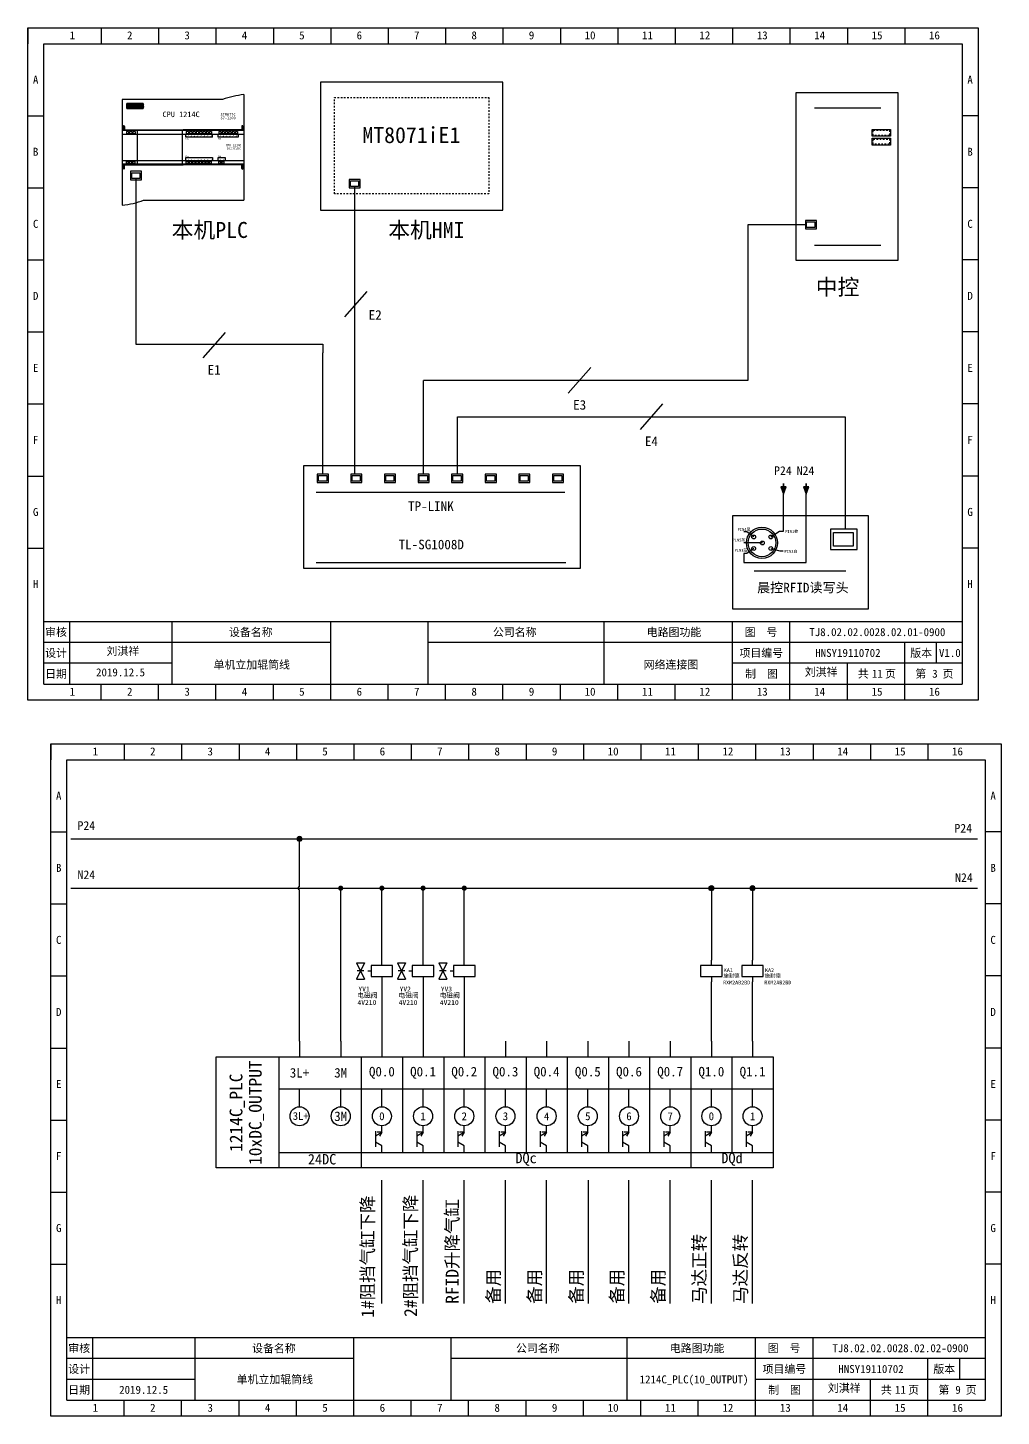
# Model space of a CAD drawing. Header units: millimetres. Extents: x 2035 to 3883, y 1511 to 1945.
# Drawn here: x 2655.9 to 2960.1, y 1511.7 to 1945.4 of the extents above; entities that cross this region are included whole.
import ezdxf
from ezdxf.enums import TextEntityAlignment as Align

# ---------------------------------------------------------------- set-up
doc = ezdxf.new("R2010")
doc.units = ezdxf.units.MM
doc.linetypes.add('EPL_DASH', pattern=[1, 0.5, -0.5])
doc.layers.add('0 @ 1', color=7, linetype='Continuous')
for name, color, linetype, lineweight in [('EPLAN110', 6, 'Continuous', 35), ('EPLAN300', 5, 'Continuous', 25), ('EPLAN311', 1, 'Continuous', 25)]:
    doc.layers.add(name, color=color, linetype=linetype, lineweight=lineweight)
doc.styles.get("Standard").update_dxf_attribs({"font": 'arial.ttf'})
doc.styles.add('宋体', font='')
doc.styles.get('宋体').set_extended_font_data('宋体')

# ---------------------------------------------------------------- blocks, each defined once
blk = doc.blocks.new('*U89')
blk.add_line((-2.5, 0), (2.5, 0))
blk = doc.blocks.new('*U90')
at = {"color": 0, "linetype": 'ByBlock', "lineweight": -2, "transparency": 16777216}
for p in [(0, 0), (0, -22.5), (0, -45), (0, -67.5), (0, -90), (0, -112.5), (0, -135)]:
    blk.add_blockref('*U89', p, dxfattribs=at)
blk = doc.blocks.new('*U91')
blk.add_line((-2.5, 0), (2.5, 0))
blk = doc.blocks.new('*U92')
at = {"color": 0, "linetype": 'ByBlock', "lineweight": -2, "transparency": 16777216}
for p in [(0, 0), (0, -22.5), (0, -45), (0, -67.5), (0, -90), (0, -112.5), (0, -135)]:
    blk.add_blockref('*U91', p, dxfattribs=at)
blk = doc.blocks.new('制图图框')
for p, q in [((-2700.08, 789.32), (-2403.08, 789.32)), ((-2700.08, 579.32), (-2700.08, 789.32)), ((-2700.08, 789.32), (-2700.08, 784.32)), ((-2700.08, 789.32), (-2695.08, 789.32)), ((-2677.15, 789.32), (-2677.15, 784.32)), ((-2659.21, 789.32), (-2659.21, 784.32)), ((-2641.27, 789.32), (-2641.27, 784.32)), ((-2623.33, 789.32), (-2623.33, 784.32)), ((-2605.4, 789.32), (-2605.4, 784.32)), ((-2587.46, 789.32), (-2587.46, 784.32)), ((-2569.52, 789.32), (-2569.52, 784.32)), ((-2551.58, 789.32), (-2551.58, 784.32)), ((-2533.65, 789.32), (-2533.65, 784.32)), ((-2515.71, 789.32), (-2515.71, 784.32)), ((-2497.77, 789.32), (-2497.77, 784.32)), ((-2479.83, 789.32), (-2479.83, 784.32)), ((-2461.9, 789.32), (-2461.9, 784.32)), ((-2443.96, 789.32), (-2443.96, 784.32)), ((-2426.02, 789.32), (-2426.02, 784.32)), ((-2403.08, 789.32), (-2403.08, 579.32)), ((-2403.08, 789.32), (-2403.08, 784.32)), ((-2695.08, 784.32), (-2408.08, 784.32)), ((-2695.08, 584.32), (-2695.08, 784.32)), ((-2408.08, 784.32), (-2408.08, 584.32)), ((-2408.08, 603.82), (-2695.08, 603.82)), ((-2687.08, 603.82), (-2687.08, 584.32)), ((-2655.08, 603.82), (-2655.08, 584.32)), ((-2655.08, 603.82), (-2655.08, 584.32)), ((-2605.4, 579.32), (-2605.4, 603.82)), ((-2575.08, 603.82), (-2575.08, 584.32)), ((-2575.08, 603.82), (-2575.08, 584.32)), ((-2575.08, 603.82), (-2575.08, 584.32)), ((-2520.08, 603.82), (-2520.08, 584.32)), ((-2479.83, 579.32), (-2479.83, 603.82)), ((-2461.9, 579.32), (-2461.9, 603.82)), ((-2655.08, 597.32), (-2695.08, 597.32)), ((-2605.4, 597.32), (-2655.08, 597.32)), ((-2408.08, 597.32), (-2575.08, 597.32)), ((-2426.02, 579.32), (-2426.02, 597.32)), ((-2416.18, 597.32), (-2416.18, 590.82)), ((-2655.08, 590.82), (-2695.08, 590.82)), ((-2408.08, 590.82), (-2479.83, 590.82)), ((-2443.96, 579.32), (-2443.96, 590.82)), ((-2695.08, 584.32), (-2408.08, 584.32)), ((-2677.15, 579.32), (-2677.15, 584.32)), ((-2659.21, 579.32), (-2659.21, 584.32)), ((-2641.27, 579.32), (-2641.27, 584.32)), ((-2623.33, 579.32), (-2623.33, 584.32)), ((-2587.46, 579.32), (-2587.46, 584.32)), ((-2569.52, 579.32), (-2569.52, 584.32)), ((-2551.58, 579.32), (-2551.58, 584.32)), ((-2533.65, 579.32), (-2533.65, 584.32)), ((-2515.71, 579.32), (-2515.71, 584.32)), ((-2497.77, 579.32), (-2497.77, 584.32)), ((-2403.08, 579.32), (-2700.08, 579.32))]:
    blk.add_line(p, q)
blk.add_blockref('*U90', (-2697.58, 761.82))
at = {"xscale": -1}
blk.add_blockref('*U92', (-2405.58, 761.82), dxfattribs=at)
at = {"style": '宋体'}
for s, p in [('1', (-2687.01, 785.71)), ('2', (-2669.07, 785.71)), ('3', (-2651.13, 785.71)), ('4', (-2633.2, 785.71)), ('5', (-2615.26, 785.71)), ('6', (-2597.32, 785.71)), ('7', (-2579.38, 785.71)), ('8', (-2561.45, 785.71)), ('9', (-2543.51, 785.71)), ('10', (-2526.07, 785.71)), ('11', (-2508.13, 785.71)), ('12', (-2490.2, 785.71)), ('13', (-2472.26, 785.71)), ('14', (-2454.32, 785.71)), ('15', (-2436.38, 785.71)), ('16', (-2418.45, 785.71)), ('A', (-2698.47, 771.84)), ('A', (-2406.47, 771.84)), ('B', (-2698.47, 749.34)), ('B', (-2406.47, 749.34)), ('C', (-2698.47, 726.84)), ('C', (-2406.47, 726.84)), ('D', (-2698.47, 704.34)), ('D', (-2406.47, 704.34)), ('E', (-2698.47, 681.84)), ('E', (-2406.47, 681.84)), ('F', (-2698.47, 659.34)), ('F', (-2406.47, 659.34)), ('G', (-2698.47, 636.84)), ('G', (-2406.47, 636.84)), ('H', (-2698.47, 614.34)), ('H', (-2406.47, 614.34)), ('审核', (-2694.65, 599.29)), ('设备名称', (-2637.2, 599.28)), ('公司名称', (-2554.73, 599.29)), ('电路图功能', (-2506.66, 599.29)), ('图  号', (-2476.05, 599.3)), ('设计', (-2694.66, 592.79)), ('项目编号', (-2477.68, 592.79)), ('版本', (-2424.3, 592.79)), ('日期', (-2694.66, 586.29)), ('制  图', (-2475.91, 586.28)), ('共   页', (-2440.72, 586.31)), ('第   页', (-2422.72, 586.3)), ('1', (-2687.01, 580.71)), ('2', (-2669.07, 580.71)), ('3', (-2651.13, 580.71)), ('4', (-2633.2, 580.71)), ('5', (-2615.26, 580.71)), ('6', (-2597.32, 580.71)), ('7', (-2579.38, 580.71)), ('8', (-2561.45, 580.71)), ('9', (-2543.51, 580.71)), ('10', (-2526.07, 580.71)), ('11', (-2508.13, 580.71)), ('12', (-2490.2, 580.71)), ('13', (-2472.26, 580.71)), ('14', (-2454.32, 580.71)), ('15', (-2436.38, 580.71)), ('16', (-2418.45, 580.71))]:
    blk.add_text(s, height=2.5, dxfattribs=at).set_placement(p)
blk = doc.blocks.new('*U75')
blk.add_line((0, 2.475), (0, -2.475))
blk = doc.blocks.new('*U76')
at = {"color": 0, "linetype": 'ByBlock', "lineweight": -2, "transparency": 16777216}
for p in [(0, 0), (12.87, 0), (25.74, 0), (38.61, 0), (51.48, 0), (64.35, 0), (77.22, 0), (90.09, 0), (102.96, 0), (115.83, 0), (128.7, 0), (141.57, 0)]:
    blk.add_blockref('*U75', p, dxfattribs=at)
blk = doc.blocks.new('*U77')
for p, q in [((-0.99, 2.55), (-0.99, -2.4)), ((-0.99, 1.06), (0.99, 2.2)), ((0.99, 2.2), (-0.5, 2.2)), ((0.99, 2.2), (0.25, 0.92)), ((0.99, 2.2), (0.99, 4.18)), ((0.99, -2.05), (-0.99, -0.92)), ((0.99, -4.18), (0.99, -2.05))]:
    blk.add_line(p, q)
blk = doc.blocks.new('*U78')
at = {"color": 0, "linetype": 'ByBlock', "lineweight": -2, "transparency": 16777216}
for p in [(0, 0), (12.87, 0), (25.74, 0), (38.61, 0), (51.48, 0), (64.35, 0), (77.22, 0), (90.09, 0), (102.96, 0)]:
    blk.add_blockref('*U77', p, dxfattribs=at)
blk = doc.blocks.new('继电器线圈')
at = {"color": 5, "linetype": 'Continuous', "lineweight": 25}
for p, q in [((0, 4.2), (0, 5.6)), ((0, 1.4), (0, 0))]:
    blk.add_line(p, q, dxfattribs=at)
blk.add_lwpolyline([(-2.8, 1.4), (2.8, 1.4), (2.8, 4.2), (-2.8, 4.2)], close=True, dxfattribs=at)
at = {"color": 0, "style": '宋体'}
for tag, p in [('01', (0.42, 4.87)), ('02', (0.42, -0.54)), ('04', (0.65, -7)), ('05', (0.65, -9.16))]:
    blk.add_attdef(tag, p, '', height=1.26, dxfattribs=at)
at = {"color": 5, "style": '宋体'}
blk.add_attdef('03', (0.42, -4.85), '', height=1.75, dxfattribs=at)
blk = doc.blocks.new('单控电磁阀')
at = {"layer": 'EPLAN300', "color": 5, "linetype": 'Continuous', "lineweight": 25}
for p, q in [((0, -1.4), (0, 0)), ((0, -4.2), (0, -5.6))]:
    blk.add_line(p, q, dxfattribs=at)
at = {"layer": 'EPLAN300', "color": 5, "linetype": 'Continuous', "lineweight": 25, "ltscale": 4}
for p, q in [((-6.65, -0.7), (-4.55, -4.9)), ((-6.65, -0.7), (-4.55, -0.7)), ((-4.55, -0.7), (-6.65, -4.9)), ((-4.725, -2.8), (-6.475, -2.8)), ((-3.675, -2.8), (-2.8, -2.8)), ((-6.65, -4.9), (-4.55, -4.9))]:
    blk.add_line(p, q, dxfattribs=at)
blk.add_lwpolyline([(2.8, -1.4), (-2.8, -1.4), (-2.8, -4.2), (2.8, -4.2)], close=True, dxfattribs=at)
at = {"color": 5}
blk.add_attdef('17_20010', text='', height=1.7535, dxfattribs=at).set_placement((4.2, -2.97535), align=Align.MIDDLE_LEFT)
blk = doc.blocks.new('*U67')
for p, q in [((-1.74, 1.32), (-1.74, -1.32)), ((1.74, 1.32), (-1.74, 1.32)), ((-1.36, 0.88), (1.21, 0.88)), ((-1.36, -0.89), (-1.36, 0.88)), ((1.21, 0.88), (1.21, -0.89)), ((1.74, -1.32), (1.74, 1.32)), ((-1.74, -1.32), (1.74, -1.32)), ((1.21, -0.89), (-1.36, -0.89))]:
    blk.add_line(p, q)
blk = doc.blocks.new('*U68')
at = {"color": 0, "linetype": 'ByBlock', "lineweight": -2, "transparency": 16777216}
for p in [(0, 0), (10.5, 0), (21, 0), (31.5, 0), (42, 0), (52.5, 0), (63, 0), (73.5, 0)]:
    blk.add_blockref('*U67', p, dxfattribs=at)
blk = doc.blocks.new('箭头下')
at = {"layer": 'EPLAN311', "linetype": 'Continuous', "lineweight": 25, "ltscale": 4}
blk.add_hatch(color=1, dxfattribs=at).paths.add_polyline_path([(-0.7, -0.875), (0, -2.8), (0.7, -0.875)], flags=0)
at = {"layer": 'EPLAN311', "color": 1, "linetype": 'Continuous', "lineweight": 25, "ltscale": 4}
blk.add_line((0, 0), (0, -0.875), dxfattribs=at)
blk.add_lwpolyline([(-0.7, -0.875), (0, -2.8), (0.7, -0.875)], close=True, dxfattribs=at)
at = {"color": 5}
blk.add_attdef('70_20010', text='', height=1.7535, dxfattribs=at).set_placement((0, -3.8507), align=Align.TOP_CENTER)

msp = doc.modelspace()

# ---------------------------------------------------------------- hatches: boundary and pattern name
at = {"layer": '0 @ 1'}
h = msp.add_hatch(dxfattribs=at)
h.set_pattern_fill('ANGLE', color=134, scale=0.24192)
h.set_pattern_definition([(0, (2216.972, 2300.2815), (0, 1.689811), [1.2289536, -0.4608576]), (90, (2216.972, 2300.2815), (-1.689811, 1e-16), [1.2289536, -0.4608576])])
h.paths.add_polyline_path([(2686.84, 1920.13), (2691.99, 1920.13), (2691.99, 1921.75), (2686.84, 1921.75)])
h.paths.add_polyline_path([(2686.86, 1920.19), (2692.15, 1920.19), (2692.15, 1921.61), (2686.86, 1921.61)], flags=9)
h = msp.add_hatch(color=134, dxfattribs=at)
h.dxf.hatch_style = 1
h.paths.add_polyline_path([(2686.84, 1921.75), (2686.84, 1920.13), (2691.99, 1920.13), (2691.99, 1921.75)])
h.paths.add_polyline_path([(2686.86, 1920.19), (2692.15, 1920.19), (2692.15, 1921.61), (2686.86, 1921.61)], flags=9)
at = {"layer": 'EPLAN311', "linetype": 'ByBlock', "lineweight": 15, "ltscale": 4}
h = msp.add_hatch(color=0, dxfattribs=at)
edge = h.paths.add_edge_path()
edge.add_arc((2740.82, 1692.02), 0.81, 0, 360)
h = msp.add_hatch(color=0, dxfattribs=at)
edge = h.paths.add_edge_path()
edge.add_arc((2753.69, 1676.63), 0.81, 0, 360)
h = msp.add_hatch(color=0, dxfattribs=at)
edge = h.paths.add_edge_path()
edge.add_arc((2766.56, 1676.63), 0.81, 0, 360)
h = msp.add_hatch(color=0, dxfattribs=at)
edge = h.paths.add_edge_path()
edge.add_arc((2779.43, 1676.63), 0.81, 0, 360)
h = msp.add_hatch(color=0, dxfattribs=at)
edge = h.paths.add_edge_path()
edge.add_arc((2792.3, 1676.63), 0.81, 0, 360)
h = msp.add_hatch(color=0, dxfattribs=at)
edge = h.paths.add_edge_path()
edge.add_arc((2869.52, 1676.62), 0.81, 0, 360)
h = msp.add_hatch(color=0, dxfattribs=at)
edge = h.paths.add_edge_path()
edge.add_arc((2882.39, 1676.62), 0.81, 0, 360)

# ---------------------------------------------------------------- linework, layer by layer
for p, q in [((2747.35, 1928.32), (2747.35, 1888.39)), ((2804.39, 1928.32), (2747.35, 1928.32)), ((2804.39, 1888.39), (2804.39, 1928.32)), ((2685.42, 1922.94), (2685.42, 1889.93)), ((2716.75, 1922.94), (2685.42, 1922.94)), ((2686.84, 1921.75), (2686.84, 1920.13)), ((2691.99, 1921.75), (2686.84, 1921.75)), ((2691.99, 1920.13), (2691.99, 1921.75)), ((2723.44, 1924.49), (2723.44, 1891.49)), ((2895.94, 1925.05), (2895.94, 1872.78)), ((2927.91, 1925.05), (2895.94, 1925.05)), ((2927.91, 1872.78), (2927.91, 1925.05)), ((2686.84, 1920.13), (2691.99, 1920.13)), ((2901.75, 1920.33), (2922.46, 1920.33)), ((2723.44, 1913.25), (2685.42, 1913.25)), ((2685.74, 1914.56), (2685.74, 1913.25)), ((2686.08, 1914.56), (2686.08, 1913.46)), ((2686.08, 1913.46), (2704.43, 1913.46)), ((2687.4, 1912.99), (2686.71, 1912.99)), ((2686.71, 1912.99), (2686.71, 1912.3)), ((2687.4, 1912.99), (2687.4, 1912.3)), ((2688.43, 1912.99), (2687.74, 1912.99)), ((2687.74, 1912.99), (2687.74, 1912.3)), ((2688.43, 1912.99), (2688.43, 1912.3)), ((2689.47, 1912.99), (2688.78, 1912.99)), ((2688.78, 1912.99), (2688.78, 1912.3)), ((2689.47, 1912.99), (2689.47, 1912.3)), ((2690.11, 1913.46), (2690.11, 1902.52)), ((2704.12, 1913.46), (2704.12, 1902.52)), ((2722.77, 1913.46), (2704.43, 1913.46)), ((2706.1, 1912.99), (2705.41, 1912.99)), ((2705.41, 1912.99), (2705.41, 1912.3)), ((2706.1, 1912.99), (2706.1, 1912.3)), ((2707.14, 1912.99), (2706.45, 1912.99)), ((2706.45, 1912.99), (2706.45, 1912.3)), ((2707.14, 1912.99), (2707.14, 1912.3)), ((2708.18, 1912.99), (2707.48, 1912.99)), ((2707.48, 1912.99), (2707.48, 1912.3)), ((2708.18, 1912.99), (2708.18, 1912.3)), ((2709.21, 1912.99), (2708.52, 1912.99)), ((2708.52, 1912.99), (2708.52, 1912.3)), ((2709.21, 1912.99), (2709.21, 1912.3)), ((2710.25, 1912.99), (2709.56, 1912.99)), ((2709.56, 1912.99), (2709.56, 1912.3)), ((2710.25, 1912.99), (2710.25, 1912.3)), ((2711.29, 1912.99), (2710.59, 1912.99)), ((2710.59, 1912.99), (2710.59, 1912.3)), ((2711.29, 1912.99), (2711.29, 1912.3)), ((2712.32, 1912.99), (2711.63, 1912.99)), ((2711.63, 1912.99), (2711.63, 1912.3)), ((2712.32, 1912.99), (2712.32, 1912.3)), ((2713.36, 1912.99), (2712.67, 1912.99)), ((2712.67, 1912.99), (2712.67, 1912.3)), ((2713.36, 1912.99), (2713.36, 1912.3)), ((2716.27, 1912.99), (2715.58, 1912.99)), ((2715.58, 1912.99), (2715.58, 1912.3)), ((2716.27, 1912.99), (2716.27, 1912.3)), ((2717.31, 1912.99), (2716.62, 1912.99)), ((2716.62, 1912.99), (2716.62, 1912.3)), ((2717.31, 1912.99), (2717.31, 1912.3)), ((2718.35, 1912.99), (2717.66, 1912.99)), ((2717.66, 1912.99), (2717.66, 1912.3)), ((2718.35, 1912.99), (2718.35, 1912.3)), ((2719.39, 1912.99), (2718.69, 1912.99)), ((2718.69, 1912.99), (2718.69, 1912.3)), ((2719.39, 1912.99), (2719.39, 1912.3)), ((2720.42, 1912.99), (2719.73, 1912.99)), ((2719.73, 1912.99), (2719.73, 1912.3)), ((2720.42, 1912.99), (2720.42, 1912.3)), ((2721.46, 1912.99), (2720.77, 1912.99)), ((2720.77, 1912.99), (2720.77, 1912.3)), ((2721.46, 1912.99), (2721.46, 1912.3)), ((2722.77, 1914.56), (2722.77, 1913.46)), ((2723.12, 1914.56), (2723.12, 1913.25)), ((2919.78, 1913.63), (2925.5, 1913.63)), ((2919.78, 1911.49), (2919.78, 1913.63)), ((2925.5, 1913.63), (2925.5, 1911.49)), ((2685.42, 1912.13), (2723.44, 1912.13)), ((2686.71, 1912.3), (2687.4, 1912.3)), ((2687.74, 1912.3), (2688.43, 1912.3)), ((2688.78, 1912.3), (2689.47, 1912.3)), ((2705.26, 1911.19), (2705.26, 1912.13)), ((2713.58, 1911.19), (2705.26, 1911.19)), ((2705.41, 1912.3), (2706.1, 1912.3)), ((2706.45, 1912.3), (2707.14, 1912.3)), ((2707.48, 1912.3), (2708.18, 1912.3)), ((2708.52, 1912.3), (2709.21, 1912.3)), ((2709.56, 1912.3), (2710.25, 1912.3)), ((2710.59, 1912.3), (2711.29, 1912.3)), ((2711.63, 1912.3), (2712.32, 1912.3)), ((2712.67, 1912.3), (2713.36, 1912.3)), ((2713.58, 1911.19), (2713.58, 1912.13)), ((2715.36, 1911.19), (2715.36, 1912.13)), ((2721.61, 1911.19), (2715.36, 1911.19)), ((2715.58, 1912.3), (2716.27, 1912.3)), ((2716.62, 1912.3), (2717.31, 1912.3)), ((2717.66, 1912.3), (2718.35, 1912.3)), ((2718.69, 1912.3), (2719.39, 1912.3)), ((2719.73, 1912.3), (2720.42, 1912.3)), ((2720.77, 1912.3), (2721.46, 1912.3)), ((2721.61, 1912.13), (2721.61, 1911.19)), ((2925.5, 1911.49), (2919.78, 1911.49)), ((2919.78, 1910.88), (2925.5, 1910.88)), ((2919.78, 1908.74), (2919.78, 1910.88)), ((2925.5, 1908.74), (2919.78, 1908.74)), ((2925.5, 1910.88), (2925.5, 1908.74)), ((2685.42, 1903.86), (2723.44, 1903.86)), ((2705.26, 1903.86), (2705.26, 1904.79)), ((2705.26, 1904.79), (2713.58, 1904.79)), ((2713.58, 1904.79), (2713.58, 1903.86)), ((2715.36, 1903.86), (2715.36, 1904.79)), ((2715.36, 1904.79), (2717.54, 1904.79)), ((2717.54, 1904.79), (2717.54, 1903.86)), ((2723.44, 1902.73), (2685.42, 1902.73)), ((2685.74, 1901.42), (2685.74, 1902.73)), ((2686.08, 1901.42), (2686.08, 1902.52)), ((2686.08, 1902.52), (2704.43, 1902.52)), ((2686.71, 1902.99), (2686.71, 1903.68)), ((2686.71, 1903.68), (2687.4, 1903.68)), ((2687.4, 1902.99), (2686.71, 1902.99)), ((2687.4, 1902.99), (2687.4, 1903.68)), ((2687.74, 1902.99), (2687.74, 1903.68)), ((2687.74, 1903.68), (2688.43, 1903.68)), ((2688.43, 1902.99), (2687.74, 1902.99)), ((2688.01, 1900.54), (2688.01, 1897.9)), ((2691.49, 1900.54), (2688.01, 1900.54)), ((2688.39, 1900.1), (2690.96, 1900.1)), ((2688.39, 1898.33), (2688.39, 1900.1)), ((2688.43, 1902.99), (2688.43, 1903.68)), ((2688.78, 1902.99), (2688.78, 1903.68)), ((2688.78, 1903.68), (2689.47, 1903.68)), ((2689.47, 1902.99), (2688.78, 1902.99)), ((2689.47, 1902.99), (2689.47, 1903.68)), ((2690.96, 1900.1), (2690.96, 1898.33)), ((2691.49, 1897.9), (2691.49, 1900.54)), ((2722.77, 1902.52), (2704.43, 1902.52)), ((2705.41, 1902.99), (2705.41, 1903.68)), ((2705.41, 1903.68), (2706.1, 1903.68)), ((2706.1, 1902.99), (2705.41, 1902.99)), ((2706.1, 1902.99), (2706.1, 1903.68)), ((2706.45, 1902.99), (2706.45, 1903.68)), ((2706.45, 1903.68), (2707.14, 1903.68)), ((2707.14, 1902.99), (2706.45, 1902.99)), ((2707.14, 1902.99), (2707.14, 1903.68)), ((2707.48, 1902.99), (2707.48, 1903.68)), ((2707.48, 1903.68), (2708.18, 1903.68)), ((2708.18, 1902.99), (2707.48, 1902.99)), ((2708.18, 1902.99), (2708.18, 1903.68)), ((2708.52, 1902.99), (2708.52, 1903.68)), ((2708.52, 1903.68), (2709.21, 1903.68)), ((2709.21, 1902.99), (2708.52, 1902.99)), ((2709.21, 1902.99), (2709.21, 1903.68)), ((2709.56, 1902.99), (2709.56, 1903.68)), ((2709.56, 1903.68), (2710.25, 1903.68)), ((2710.25, 1902.99), (2709.56, 1902.99)), ((2710.25, 1902.99), (2710.25, 1903.68)), ((2710.59, 1902.99), (2710.59, 1903.68)), ((2710.59, 1903.68), (2711.29, 1903.68)), ((2711.29, 1902.99), (2710.59, 1902.99)), ((2711.29, 1902.99), (2711.29, 1903.68)), ((2711.63, 1902.99), (2711.63, 1903.68)), ((2711.63, 1903.68), (2712.32, 1903.68)), ((2712.32, 1902.99), (2711.63, 1902.99)), ((2712.32, 1902.99), (2712.32, 1903.68)), ((2712.67, 1902.99), (2712.67, 1903.68)), ((2712.67, 1903.68), (2713.36, 1903.68)), ((2713.36, 1902.99), (2712.67, 1902.99)), ((2713.36, 1902.99), (2713.36, 1903.68)), ((2715.58, 1902.99), (2715.58, 1903.68)), ((2715.58, 1903.68), (2716.27, 1903.68)), ((2716.27, 1902.99), (2715.58, 1902.99)), ((2716.27, 1902.99), (2716.27, 1903.68)), ((2716.62, 1902.99), (2716.62, 1903.68)), ((2716.62, 1903.68), (2717.31, 1903.68)), ((2717.31, 1902.99), (2716.62, 1902.99)), ((2717.31, 1902.99), (2717.31, 1903.68)), ((2722.77, 1901.42), (2722.77, 1902.52)), ((2723.12, 1901.42), (2723.12, 1902.73)), ((2688.01, 1897.9), (2691.49, 1897.9)), ((2690.96, 1898.33), (2688.39, 1898.33)), ((2756.33, 1898.01), (2756.33, 1895.37)), ((2759.81, 1898.01), (2756.33, 1898.01)), ((2756.33, 1895.37), (2759.81, 1895.37)), ((2756.71, 1897.57), (2759.28, 1897.57)), ((2756.71, 1895.8), (2756.71, 1897.57)), ((2759.28, 1895.8), (2756.71, 1895.8)), ((2759.28, 1897.57), (2759.28, 1895.8)), ((2759.81, 1895.37), (2759.81, 1898.01)), ((2692.11, 1891.49), (2723.44, 1891.49)), ((2747.35, 1888.39), (2804.39, 1888.39)), ((2898.89, 1885.16), (2898.89, 1882.52)), ((2902.37, 1885.16), (2898.89, 1885.16)), ((2898.89, 1882.52), (2902.37, 1882.52)), ((2899.27, 1884.72), (2901.84, 1884.72)), ((2899.27, 1882.95), (2899.27, 1884.72)), ((2901.84, 1882.95), (2899.27, 1882.95)), ((2901.84, 1884.72), (2901.84, 1882.95)), ((2902.37, 1882.52), (2902.37, 1885.16)), ((2901.75, 1877.5), (2922.46, 1877.5)), ((2895.94, 1872.78), (2927.91, 1872.78)), ((2742.06, 1808.54), (2742.06, 1776.62)), ((2828.65, 1808.54), (2742.06, 1808.54)), ((2828.65, 1776.62), (2828.65, 1808.54)), ((2746, 1800.27), (2823.75, 1800.27)), ((2892.07, 1788.14), (2892.07, 1803.03)), ((2899.11, 1778.38), (2899.11, 1803.03)), ((2876.13, 1792.97), (2876.13, 1763.85)), ((2918.61, 1792.97), (2876.13, 1792.97)), ((2918.61, 1763.85), (2918.61, 1792.97)), ((2880.59, 1787.92), (2879.62, 1787.92)), ((2882.75, 1786.32), (2880.59, 1787.92)), ((2888.12, 1786.32), (2890.82, 1788.14)), ((2890.82, 1788.14), (2892.07, 1788.14)), ((2906.78, 1788.78), (2906.78, 1782.43)), ((2915.13, 1788.78), (2906.78, 1788.78)), ((2907.69, 1787.72), (2913.86, 1787.72)), ((2907.69, 1783.47), (2907.69, 1787.72)), ((2913.86, 1787.72), (2913.86, 1783.47)), ((2915.13, 1782.43), (2915.13, 1788.78)), ((2885.46, 1784.45), (2879.7, 1784.45)), ((2882.75, 1782.7), (2880.62, 1781.14)), ((2888.12, 1782.7), (2890.9, 1782)), ((2906.78, 1782.43), (2915.13, 1782.43)), ((2913.86, 1783.47), (2907.69, 1783.47)), ((2746, 1778.33), (2824.06, 1778.33)), ((2880.62, 1781.14), (2879.64, 1781.14)), ((2879.64, 1781.14), (2879.64, 1778.38)), ((2879.64, 1778.38), (2899.11, 1778.38)), ((2890.9, 1782), (2891.99, 1782)), ((2742.06, 1776.62), (2828.65, 1776.62)), ((2882.92, 1775.74), (2911.57, 1775.74)), ((2876.13, 1763.85), (2918.61, 1763.85)), ((2740.82, 1677.13), (2740.82, 1692.02)), ((2669.37, 1676.64), (2952.64, 1676.62)), ((2740.82, 1628.85), (2740.82, 1676.13)), ((2753.69, 1628.85), (2753.69, 1676.63)), ((2766.56, 1654.13), (2766.56, 1676.63)), ((2779.43, 1654.13), (2779.43, 1676.63)), ((2792.3, 1654.13), (2792.3, 1676.63)), ((2843.78, 1676.62), (2843.78, 1676.62)), ((2869.52, 1676.62), (2869.52, 1662.95)), ((2882.39, 1676.62), (2882.39, 1662.95)), ((2869.52, 1662.95), (2869.52, 1654.13)), ((2882.39, 1662.95), (2882.39, 1654.13)), ((2766.56, 1647.41), (2766.56, 1628.85)), ((2779.43, 1647.41), (2779.43, 1628.85)), ((2792.3, 1647.41), (2792.3, 1628.85)), ((2869.52, 1628.85), (2869.52, 1647.41)), ((2882.39, 1628.85), (2882.39, 1647.41)), ((2714.72, 1589.25), (2714.72, 1623.9)), ((2734.39, 1623.9), (2734.39, 1589.25)), ((2760.13, 1623.9), (2760.13, 1589.25)), ((2773, 1623.9), (2773, 1594.04)), ((2785.87, 1623.9), (2785.87, 1594.04)), ((2798.74, 1623.9), (2798.74, 1594.04)), ((2811.61, 1623.9), (2811.61, 1594.04)), ((2824.48, 1623.9), (2824.48, 1594.04)), ((2837.35, 1623.9), (2837.35, 1594.04)), ((2850.22, 1623.9), (2850.22, 1594.04)), ((2863.09, 1623.9), (2863.09, 1589.25)), ((2875.96, 1623.9), (2875.96, 1594.04)), ((2888.83, 1623.9), (2888.83, 1598.52)), ((2734.39, 1614), (2888.83, 1614)), ((2740.82, 1608.35), (2740.82, 1614)), ((2753.69, 1608.35), (2753.69, 1614)), ((2766.56, 1608.35), (2766.56, 1614)), ((2779.43, 1608.35), (2779.43, 1614)), ((2792.3, 1608.35), (2792.3, 1614)), ((2805.17, 1608.35), (2805.17, 1614)), ((2818.04, 1608.35), (2818.04, 1614)), ((2830.91, 1608.35), (2830.91, 1614)), ((2843.78, 1608.35), (2843.78, 1614)), ((2856.65, 1608.35), (2856.65, 1614)), ((2869.52, 1608.35), (2869.52, 1614)), ((2882.39, 1608.35), (2882.39, 1614)), ((2764.58, 1600.78), (2764.58, 1595.83)), ((2764.58, 1599.28), (2766.56, 1600.43)), ((2766.56, 1600.43), (2765.08, 1600.43)), ((2766.56, 1600.43), (2765.82, 1599.14)), ((2766.56, 1600.43), (2766.56, 1602.41)), ((2766.56, 1596.18), (2764.58, 1597.3)), ((2766.56, 1594.04), (2766.56, 1596.18)), ((2734.39, 1595.04), (2734.39, 1594.04)), ((2734.39, 1594.04), (2888.83, 1594.04)), ((2766.56, 1546.93), (2766.56, 1585.47)), ((2779.43, 1546.93), (2779.43, 1585.47)), ((2792.3, 1546.93), (2792.3, 1585.47)), ((2805.17, 1546.93), (2805.17, 1585.47)), ((2818.04, 1546.93), (2818.04, 1585.47)), ((2831.07, 1585.47), (2831.07, 1546.93)), ((2843.78, 1546.93), (2843.78, 1585.47)), ((2856.65, 1546.93), (2856.65, 1585.47)), ((2869.52, 1546.93), (2869.52, 1585.47)), ((2882.39, 1546.93), (2882.39, 1585.47))]:
    msp.add_line(p, q)
at = {"linetype": 'EPL_DASH'}
for p, q in [((2751.71, 1923.6), (2800.03, 1923.6)), ((2751.71, 1893.47), (2751.71, 1923.6)), ((2800.03, 1923.6), (2800.03, 1893.47)), ((2920.09, 1911.75), (2920.12, 1913.35)), ((2920.12, 1913.35), (2925.15, 1913.35)), ((2925.15, 1913.35), (2925.15, 1911.75)), ((2925.15, 1911.75), (2920.09, 1911.75)), ((2920.09, 1908.99), (2920.12, 1910.6)), ((2925.15, 1908.99), (2920.09, 1908.99)), ((2920.12, 1910.6), (2925.15, 1910.6)), ((2925.15, 1910.6), (2925.15, 1908.99)), ((2800.03, 1893.47), (2751.71, 1893.47))]:
    msp.add_line(p, q, dxfattribs=at)
at = {"color": 3}
for p, q in [((2689.67, 1898.33), (2689.67, 1846.56)), ((2757.99, 1895.8), (2757.99, 1805.95)), ((2898.89, 1883.84), (2880.87, 1883.84)), ((2880.87, 1883.84), (2880.87, 1835.2)), ((2689.67, 1846.56), (2748.1, 1846.56)), ((2748.1, 1846.56), (2748.1, 1843.82)), ((2748.1, 1805.95), (2748.1, 1843.82)), ((2779.6, 1805.95), (2779.6, 1835.2)), ((2880.87, 1835.2), (2779.6, 1835.2)), ((2790.19, 1805.92), (2790.19, 1823.88)), ((2790.19, 1823.88), (2911.29, 1823.88)), ((2911.29, 1823.88), (2911.29, 1788.78))]:
    msp.add_line(p, q, dxfattribs=at)
at = {"color": 5}
for p, q in [((2761.87, 1863.02), (2754.83, 1855.07)), ((2717.61, 1850.2), (2710.57, 1842.25)), ((2831.83, 1839.23), (2824.79, 1831.28)), ((2854.26, 1827.86), (2847.22, 1819.91))]:
    msp.add_line(p, q, dxfattribs=at)
for points in [[(2686.84, 1921.75), (2691.99, 1921.75), (2691.99, 1920.13), (2686.84, 1920.13)], [(2714.72, 1623.9), (2888.83, 1623.9), (2888.83, 1589.25), (2714.72, 1589.25)]]:
    msp.add_lwpolyline(points, close=True)
for points in [[(2723.44, 1924.49, 0.056978), (2716.75, 1922.94, -0.457417)], [(2685.42, 1889.93, 0.056978), (2692.11, 1891.49, -0.457417)]]:
    msp.add_lwpolyline(points, format="xyb")
for centre, radius in [((2885.34, 1784.48), 4.86), ((2885.34, 1784.48), 4.32), ((2882.75, 1786.32), 0.6), ((2888.12, 1786.32), 0.6), ((2882.75, 1782.7), 0.6), ((2885.46, 1784.45), 0.6), ((2888.12, 1782.7), 0.6), ((2740.82, 1605.38), 2.97), ((2753.69, 1605.38), 2.97), ((2766.56, 1605.38), 2.97), ((2779.43, 1605.38), 2.97), ((2792.3, 1605.38), 2.97), ((2805.17, 1605.38), 2.97), ((2818.04, 1605.38), 2.97), ((2830.91, 1605.38), 2.97), ((2843.78, 1605.38), 2.97), ((2856.65, 1605.38), 2.97), ((2869.52, 1605.38), 2.97), ((2882.39, 1605.38), 2.97)]:
    msp.add_circle(centre, radius)
for centre, radius, start, end in [((2685.91, 1914.56), 0.173, 0, 180), ((2722.95, 1914.56), 0.173, 0, 180), ((2685.91, 1901.42), 0.173, 180, 0), ((2722.95, 1901.42), 0.173, 180, 0), ((2740.82, 1676.63), 0.5, 90, 270)]:
    msp.add_arc(centre, radius, start, end)
at = {"layer": 'EPLAN311', "color": 7, "linetype": 'Continuous', "lineweight": 25, "ltscale": 4}
for p, q in [((2669.37, 1692.02), (2684.31, 1692.02)), ((2684.31, 1692.02), (2952.64, 1692.02))]:
    msp.add_line(p, q, dxfattribs=at)
at = {"layer": 'EPLAN311', "color": 0, "linetype": 'ByBlock', "lineweight": 15, "ltscale": 4}
for centre in [(2740.82, 1692.02), (2869.52, 1676.62), (2882.39, 1676.62)]:
    msp.add_circle(centre, 0.81, dxfattribs=at)

# ---------------------------------------------------------------- block references
for name, p in [('制图图框', (5355.98, 1156.04)), ('*U68', (2748.1, 1804.62)), ('制图图框', (5363.19, 932.38)), ('*U76', (2740.82, 1626.37)), ('*U78', (2778.44, 1598.22))]:
    msp.add_blockref(name, p)
at = {"xscale": 1.2, "yscale": 1.2, "zscale": 1.2}
for name, p in [('箭头下', (2892.07, 1803.03)), ('箭头下', (2899.11, 1803.03)), ('单控电磁阀', (2766.56, 1654.13)), ('单控电磁阀', (2779.43, 1654.13)), ('单控电磁阀', (2792.3, 1654.13)), ('继电器线圈', (2869.52, 1647.41)), ('继电器线圈', (2882.39, 1647.41))]:
    msp.add_blockref(name, p, dxfattribs=at)

# ---------------------------------------------------------------- texts
at = {"color": 3, "style": '宋体'}
for s, height, p in [('MT8071iE1', 5, (2760.46, 1909.35)), ('本机PLC', 5, (2700.85, 1879.71)), ('本机HMI', 5, (2768.53, 1879.71)), ('中控', 5, (2902.14, 1861.87)), ('TP-LINK', 3, (2774.73, 1794.42)), ('TL-SG1008D', 3, (2771.79, 1782.47))]:
    msp.add_text(s, height=height, dxfattribs=at).set_placement(p)
at = {"color": 5, "style": '宋体'}
msp.add_text('晨控RFID读写头', height=3, dxfattribs=at).set_placement((2883.81, 1769))
at = {"color": 0, "style": '宋体'}
for s, p in [('1#阻挡气缸下降 ', (2764.09, 1542.46)), ('2#阻挡气缸下降 ', (2777.5, 1542.73)), ('RFID升降气缸', (2790.51, 1546.8)), ('马达正转', (2867.73, 1546.8)), ('马达反转', (2880.6, 1546.8)), ('备用', (2803.38, 1546.8)), ('备用', (2816.25, 1546.8)), ('备用', (2829.28, 1546.8)), ('备用', (2841.99, 1546.8)), ('备用', (2854.86, 1546.8))]:
    msp.add_text(s, height=4, rotation=89.9965, dxfattribs=at).set_placement(p)
at = {"attachment_point": 5, "style": '宋体'}
for s, insert, char_height in [('P24', (2891.87, 1807.05), 2.7), ('N24', (2898.94, 1807.05), 2.7), ('P24', (2674.2, 1696.19), 2.7), ('P24', (2948.22, 1695.35), 2.7), ('N24', (2674.2, 1680.81), 2.7), ('N24', (2948.44, 1679.94), 2.7), ('3L+', (2740.82, 1618.95), 2.97), ('3M', (2753.69, 1618.95), 2.97), ('Q0.0', (2766.56, 1618.95), 2.97), ('Q0.1', (2779.43, 1618.95), 2.97), ('Q0.2', (2792.3, 1618.95), 2.97), ('Q0.3', (2805.17, 1618.95), 2.97), ('Q0.4', (2818.04, 1618.95), 2.97), ('Q0.5', (2830.91, 1618.95), 2.97), ('Q0.6', (2843.78, 1618.95), 2.97), ('Q0.7', (2856.65, 1618.95), 2.97), ('Q1.0', (2869.52, 1618.95), 2.97), ('Q1.1', (2882.39, 1618.95), 2.97), ('3L+', (2741.19, 1605.46), 2.42), ('3M', (2753.69, 1605.36), 2.97), ('0', (2766.56, 1605.38), 2.48), ('1', (2779.43, 1605.38), 2.48), ('2', (2792.3, 1605.38), 2.48), ('3', (2805.17, 1605.38), 2.48), ('4', (2818.04, 1605.38), 2.48), ('5', (2830.91, 1605.38), 2.48), ('6', (2843.78, 1605.38), 2.48), ('7', (2856.65, 1605.38), 2.48), ('0', (2869.52, 1605.38), 2.48), ('1', (2882.39, 1605.38), 2.48), ('24DC', (2747.87, 1591.94), 3.267), ('DQc', (2811.61, 1591.94), 3.267), ('DQd', (2875.96, 1591.94), 3.267)]:
    msp.add_mtext_dynamic_manual_height_columns(s, width=2.5259, gutter_width=12.5, heights=[0], dxfattribs=dict(at, insert=insert, char_height=char_height))
at = {"color": 5, "style": '宋体'}
for tag, p, height in [('E2', (2762.43, 1854.17), 3), ('E1', (2712.1, 1837.05), 3), ('E3', (2826.32, 1826.08), 3), ('E4', (2848.75, 1814.71), 3), ('施耐德', (2873.28, 1648.69), 1.2), ('KA1', (2873.42, 1650.41), 1.2), ('施耐德', (2886.15, 1648.69), 1.2), ('KA2', (2886.29, 1650.41), 1.2), ('电磁阀', (2758.89, 1642.4), 1.5), ('YV1', (2759.23, 1644.4), 1.5), ('电磁阀', (2771.76, 1642.4), 1.5), ('YV2', (2772.1, 1644.4), 1.5), ('电磁阀', (2784.63, 1642.4), 1.5), ('YV3', (2784.97, 1644.4), 1.5), ('RXM2AB2BD', (2873.19, 1646.56), 1.2), ('RXM2AB2BD', (2886.06, 1646.56), 1.2), ('4V210', (2758.95, 1640.18), 1.5), ('4V210', (2771.82, 1640.18), 1.5), ('4V210', (2784.69, 1640.18), 1.5)]:
    msp.add_attdef(tag, p, '', height=height, dxfattribs=at)
at = {"style": '宋体'}
for tag, p in [('PIN4黑', (2877.69, 1788.2)), ('PIN1棕', (2892.61, 1787.61)), ('PIN5灰', (2876.11, 1784.94)), ('PIN3蓝', (2876.77, 1781.71)), ('PIN2白', (2892.37, 1781.39))]:
    msp.add_attdef(tag, p, '', height=0.9, dxfattribs=at)
for tag, text, p in [('TJ8.02.02.0028.02.01-0900', 'TJ8.01.01.0181.00.01-0900', (2921.39, 1756.61)), ('刘淇祥', '', (2685.6, 1750.65)), ('单机立加辊筒线', '', (2725.89, 1746.43)), ('网络连接图', '封页', (2856.89, 1746.43)), ('HNSY19110702', '####', (2912.19, 1750.11)), ('V1.0', '1.0', (2944.04, 1750.11)), ('2019.12.5', '2019/09/23', (2684.89, 1744.04)), ('刘淇祥', '', (2903.81, 1744.15)), ('11', '02', (2921.39, 1743.61)), ('3', '01', (2939.39, 1743.61)), ('TJ8.02.02.0028.02.02-0900', 'TJ8.01.01.0181.00.01-0900', (2928.61, 1532.95)), ('HNSY19110702', '####', (2919.41, 1526.45)), ('单机立加辊筒线', '', (2733.11, 1523.2)), ('1214C_PLC(10_OUTPUT)', '封页', (2864.11, 1523.2)), ('2019.12.5', '2019/09/23', (2692.11, 1519.95)), ('刘淇祥', '', (2911.02, 1520.49)), ('11', '02', (2928.61, 1519.95)), ('9', '01', (2946.61, 1519.95))]:
    msp.add_attdef(tag, text=text, height=2.5, dxfattribs=at).set_placement(p, align=Align.MIDDLE_CENTER)
for tag, p in [('10xDC_OUTPUT', (2726.99, 1606.51)), ('1214C_PLC', (2720.98, 1606.49))]:
    msp.add_attdef(tag, text='封页', height=4, rotation=90, dxfattribs=at).set_placement(p, align=Align.MIDDLE_CENTER)
at = {"layer": '0 @ 1', "style": '宋体'}
for s, p in [('DIa', (2705.2, 1910.54)), ('.0', (2705.45, 1911.47)), ('.1', (2706.49, 1911.47)), ('.2', (2707.52, 1911.47)), ('.3', (2708.56, 1911.47)), ('.4', (2709.6, 1911.47)), ('.5', (2710.63, 1911.47)), ('.6', (2711.67, 1911.47)), ('.7', (2712.71, 1911.47)), ('DIb', (2715.3, 1910.54)), ('.0', (2715.55, 1911.47)), ('.1', (2716.59, 1911.47)), ('.2', (2717.62, 1911.47)), ('.3', (2718.66, 1911.47)), ('.4', (2719.7, 1911.47)), ('.5', (2720.73, 1911.47)), ('DQa', (2705.2, 1905.02)), ('.0', (2705.45, 1903.99)), ('.1', (2706.49, 1903.99)), ('.2', (2707.52, 1903.99)), ('.3', (2708.56, 1903.99)), ('.4', (2709.6, 1903.99)), ('.5', (2710.63, 1903.99)), ('.6', (2711.67, 1903.99)), ('.7', (2712.71, 1903.99)), ('DQb', (2715.3, 1905.02)), ('.0', (2715.55, 1903.99)), ('.1', (2716.59, 1903.99))]:
    msp.add_text(s, height=0.415, dxfattribs=at).set_placement(p)
at = {"layer": 'EPLAN110', "color": 0, "linetype": 'ByBlock', "lineweight": 15, "style": '宋体'}
for s, height, p in [('SIEMENS', 0.968, (2687.1, 1920.43)), ('CPU 1214C', 1.728, (2698, 1917.46)), ('SIMATIC', 0.864, (2716.12, 1917.86)), ('S7-1200', 0.864, (2716.14, 1916.78)), ('CPU 1214C', 0.691, (2717.78, 1908.36)), ('DC/DC/DC', 0.691, (2718.19, 1907.31))]:
    msp.add_text(s, height=height, dxfattribs=at).set_placement(p)

doc.saveas('drawing.dxf')
